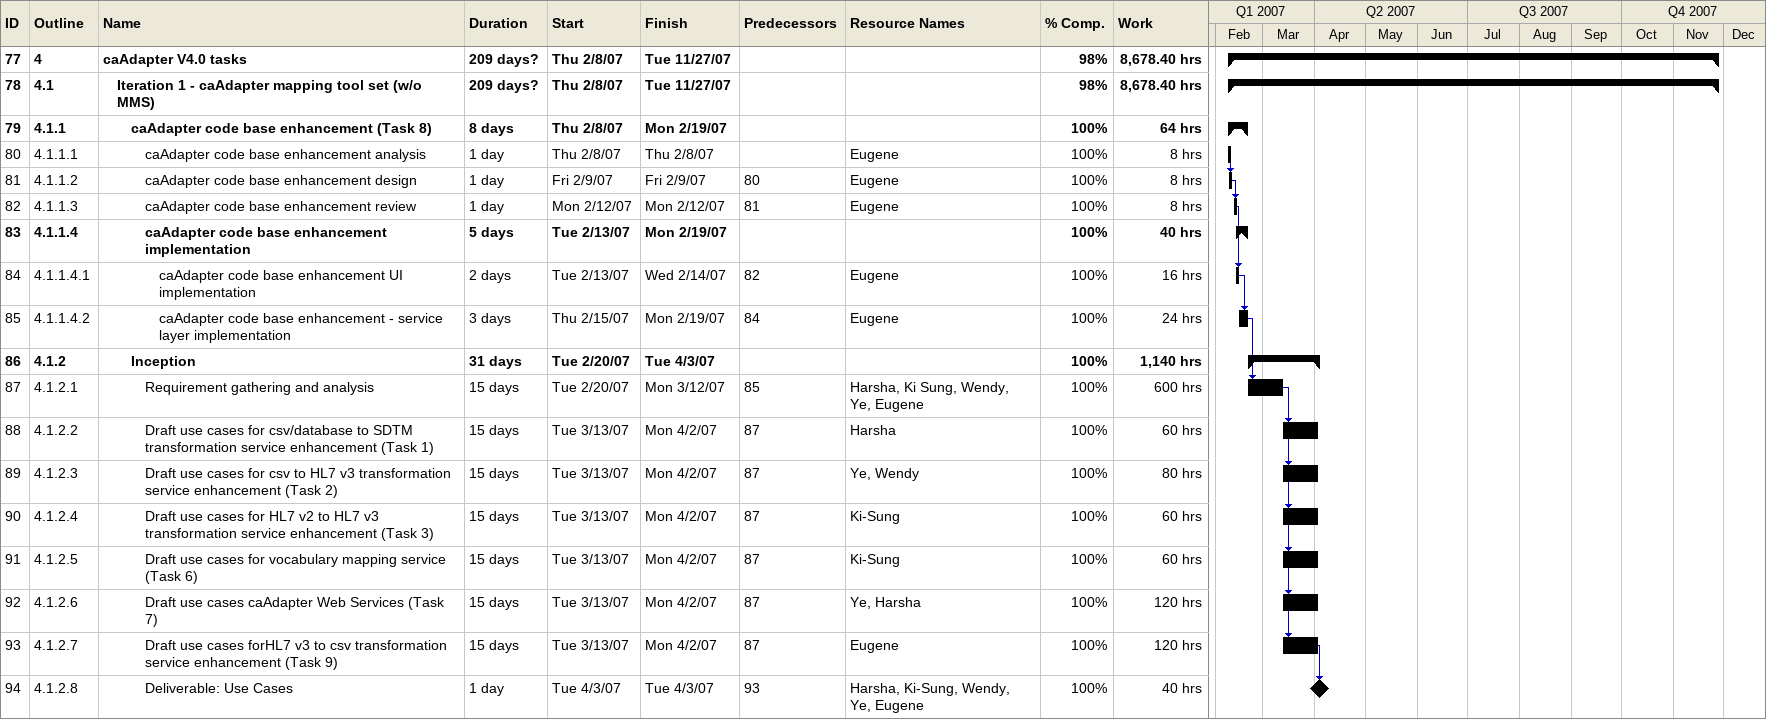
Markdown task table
| ID | WBS | Task | Duration | Start | Finish | Predecessors | Resources | % complete | Work (h) |
|---|---|---|---|---|---|---|---|---|---|
| 77 | 4 | **caAdapter V4.0 tasks** | 209d? | 2007-02-08 | 2007-11-27 |  |  | 98 | 8678.40 |
| 78 | 4.1 | **Iteration 1 - caAdapter mapping tool set (w/o MMS)** | 209d? | 2007-02-08 | 2007-11-27 |  |  | 98 | 8678.40 |
| 79 | 4.1.1 | **caAdapter code base enhancement (Task 8)** | 8d | 2007-02-08 | 2007-02-19 |  |  | 100 | 64 |
| 80 | 4.1.1.1 | caAdapter code base enhancement analysis | 1d | 2007-02-08 | 2007-02-08 |  | Eugene | 100 | 8 |
| 81 | 4.1.1.2 | caAdapter code base enhancement design | 1d | 2007-02-09 | 2007-02-09 | 80 | Eugene | 100 | 8 |
| 82 | 4.1.1.3 | caAdapter code base enhancement review | 1d | 2007-02-12 | 2007-02-12 | 81 | Eugene | 100 | 8 |
| 83 | 4.1.1.4 | **caAdapter code base enhancement implementation** | 5d | 2007-02-13 | 2007-02-19 |  |  | 100 | 40 |
| 84 | 4.1.1.4.1 | caAdapter code base enhancement UI implementation | 2d | 2007-02-13 | 2007-02-14 | 82 | Eugene | 100 | 16 |
| 85 | 4.1.1.4.2 | caAdapter code base enhancement - service layer implementation | 3d | 2007-02-15 | 2007-02-19 | 84 | Eugene | 100 | 24 |
| 86 | 4.1.2 | **Inception** | 31d | 2007-02-20 | 2007-04-03 |  |  | 100 | 1140 |
| 87 | 4.1.2.1 | Requirement gathering and analysis | 15d | 2007-02-20 | 2007-03-12 | 85 | Harsha, Ki Sung, Wendy, Ye, Eugene | 100 | 600 |
| 88 | 4.1.2.2 | Draft use cases for csv/database to SDTM transformation service enhancement (Task 1) | 15d | 2007-03-13 | 2007-04-02 | 87 | Harsha | 100 | 60 |
| 89 | 4.1.2.3 | Draft use cases for csv to HL7 v3 transformation service enhancement (Task 2) | 15d | 2007-03-13 | 2007-04-02 | 87 | Ye, Wendy | 100 | 80 |
| 90 | 4.1.2.4 | Draft use cases for HL7 v2 to HL7 v3 transformation service enhancement (Task 3) | 15d | 2007-03-13 | 2007-04-02 | 87 | Ki-Sung | 100 | 60 |
| 91 | 4.1.2.5 | Draft use cases for vocabulary mapping service (Task 6) | 15d | 2007-03-13 | 2007-04-02 | 87 | Ki-Sung | 100 | 60 |
| 92 | 4.1.2.6 | Draft use cases caAdapter Web Services (Task 7) | 15d | 2007-03-13 | 2007-04-02 | 87 | Ye, Harsha | 100 | 120 |
| 93 | 4.1.2.7 | Draft use cases forHL7 v3 to csv transformation service enhancement (Task 9) | 15d | 2007-03-13 | 2007-04-02 | 87 | Eugene | 100 | 120 |
| 94 | 4.1.2.8 | Deliverable: Use Cases | 1d | 2007-04-03 | 2007-04-03 | 93 | Harsha, Ki-Sung, Wendy, Ye, Eugene | 100 | 40 |
